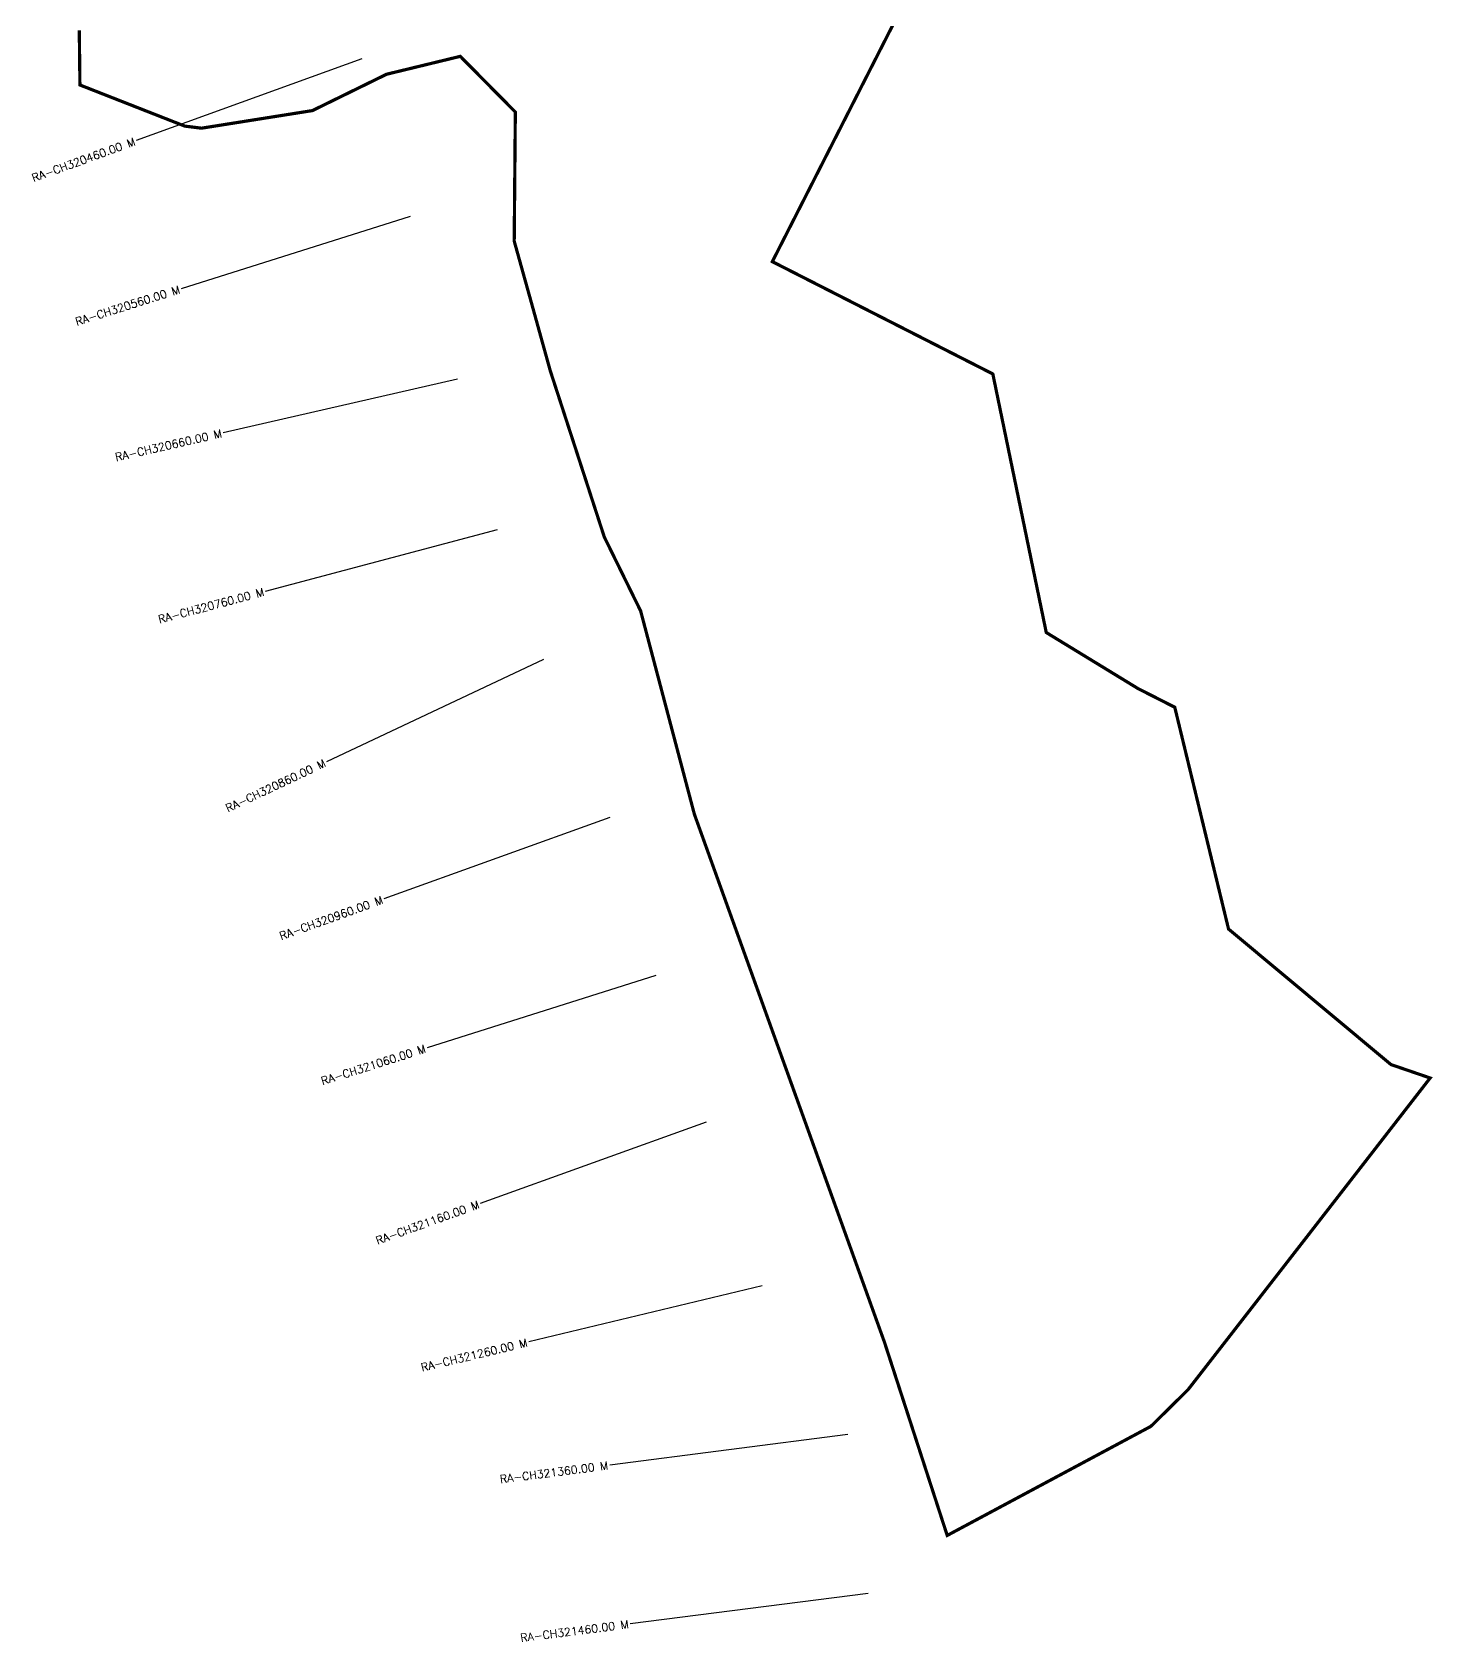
# Model space of a CAD drawing. Header units: metres. Extents: x 287512 to 289435, y 1999636 to 2003305.
# Drawn here: x 287796 to 288671, y 1999636 to 2000642 of the extents above; entities that cross this region are included whole.
import ezdxf
from ezdxf.enums import TextEntityAlignment as Align

# ---------------------------------------------------------------- set-up
doc = ezdxf.new("R2010")
doc.units = ezdxf.units.M
doc.header["$MEASUREMENT"] = 0
doc.layers.add('CS', color=134, linetype='Continuous')
doc.layers.add('CSMark', color=6, linetype='Continuous')
doc.styles.get("Standard").update_dxf_attribs({"font": 'simplex.shx'})

msp = doc.modelspace()

# ---------------------------------------------------------------- linework, layer by layer
at = {"color": 6, "const_width": 2, "flags": 128}
msp.add_lwpolyline([(288340.2, 2000659.4), (288258.3, 2000498.6), (288396.1, 2000428.4), (288429.5, 2000266.8), (288486.8, 2000231.8), (288509.8, 2000220.1), (288543.4, 2000081.5), (288644.9, 1999996.8), (288669.4, 1999988.4), (288593.8, 1999891), (288518.1, 1999793.6), (288494.9, 1999770.7), (288367.6, 1999702.5), (288328.3, 1999823.5), (288209.6, 2000153.2), (288176, 2000280.3), (288153.3, 2000326.5), (288119.5, 2000430.5), (288108.3, 2000470.9), (288097, 2000511.4), (288097.7, 2000592.1), (288063.3, 2000626.9), (288017.2, 2000615.7), (287970.9, 2000593), (287901.6, 2000582), (287891.1, 2000583.3), (287825.6, 2000609), (287825.2, 2000643.1)], dxfattribs=at)
at = {"layer": 'CS'}
for p, q in [((288001.8, 2000625.4), (287860.8, 2000574.3)), ((288031.9, 2000526.9), (287888.9, 2000481.7)), ((288061.5, 2000425.1), (287915.2, 2000391.7)), ((288086.4, 2000330.9), (287941.4, 2000292.5)), ((288115.3, 2000249.9), (287979.6, 2000186)), ((288156.7, 2000151.2), (288015.6, 2000100.4)), ((288185.5, 2000052.5), (288042.5, 2000007.2)), ((288217, 1999960.7), (288075.8, 1999909.9)), ((288251.9, 1999858.4), (288106.1, 1999823.4)), ((288305.5, 1999765.5), (288156.7, 1999746.4)), ((288318.2, 1999666.3), (288169.5, 1999647.2))]:
    msp.add_line(p, q, dxfattribs=at)

# ---------------------------------------------------------------- texts
at = {"layer": 'CSMark'}
for s, rotation, p in [('RA-CH320460.00 M', 19.9383, (287859.9, 2000573.9)), ('RA-CH320560.00 M', 17.5487, (287887.9, 2000481.4)), ('RA-CH320660.00 M', 12.8621, (287914.2, 2000391.4)), ('RA-CH320760.00 M', 14.8297, (287940.5, 2000292.3)), ('RA-CH320860.00 M', 25.1867, (287978.7, 2000185.6)), ('RA-CH320960.00 M', 19.8218, (288014.7, 2000100)), ('RA-CH321060.00 M', 17.5841, (288041.5, 2000006.9)), ('RA-CH321160.00 M', 19.783, (288074.9, 1999909.6)), ('RA-CH321260.00 M', 13.4885, (288105.1, 1999823.2)), ('RA-CH321360.00 M', 7.3238, (288155.7, 1999746.3)), ('RA-CH321460.00 M', 7.3238, (288168.5, 1999647.1))]:
    msp.add_text(s, height=5, rotation=rotation, dxfattribs=at).set_placement(p, align=Align.MIDDLE_RIGHT)

doc.saveas('drawing.dxf')
